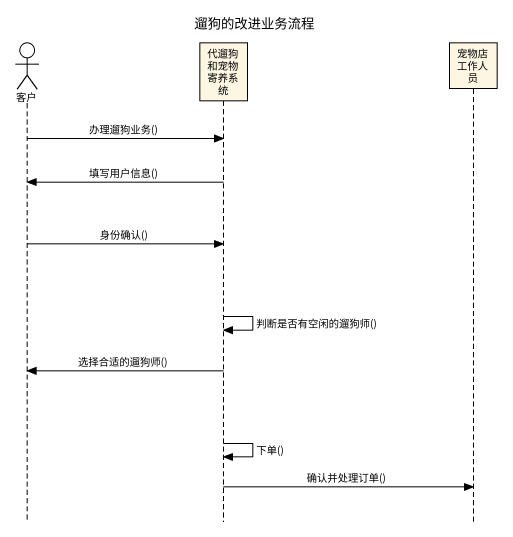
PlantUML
@startuml
title 遛狗的改进业务流程
hide footbox
actor 客户
participant 代遛狗和宠物寄养系统
participant 宠物店工作人员

客户 -> 代遛狗和宠物寄养系统 : 办理遛狗业务()
代遛狗和宠物寄养系统 -> 客户 : 填写用户信息()
客户 -> 代遛狗和宠物寄养系统 : 身份确认()
代遛狗和宠物寄养系统 -> 代遛狗和宠物寄养系统 : 判断是否有空闲的遛狗师()
代遛狗和宠物寄养系统 -> 客户 : 选择合适的遛狗师()
代遛狗和宠物寄养系统 -> 代遛狗和宠物寄养系统 : 下单()
代遛狗和宠物寄养系统 -> 宠物店工作人员 : 确认并处理订单()
@enduml
